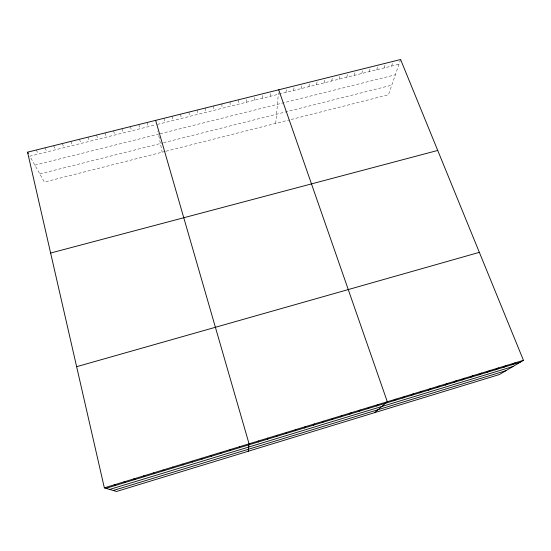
<?xml version="1.0" encoding="UTF-8"?>
<svg xmlns="http://www.w3.org/2000/svg" width="551" height="551" viewBox="0 0 551 551"><rect width="100%" height="100%" fill="white"/><g stroke="black" fill="none" stroke-linecap="round" stroke-linejoin="round"><path stroke-width="0.41" stroke-dasharray="2.75 2.07" d="M246.304 102.266L246.38 97.83M254.342 100.261L254.493 95.812M262.359 98.264L262.593 93.801M270.348 96.273L270.672 91.797M275.72 123.39L278.455 92.788M286.003 92.375L286.486 87.864M293.669 90.467L294.227 85.942M301.314 88.566L301.948 84.028M308.939 86.665L309.655 82.113M316.543 84.771L317.335 80.205M324.133 82.884L325 78.304M331.695 80.997L332.646 76.403M339.251 79.117L340.27 74.509M346.779 77.243L347.881 72.622M354.293 75.37L355.464 70.735M361.787 73.503L363.033 68.854M369.26 71.644L370.589 66.981M376.719 69.784L378.117 65.108M384.157 67.931L385.631 63.248M391.575 66.086L393.125 61.381M400.598 59.529L388.476 94.786L290.046 119.76M165.272 151.408L44.404 182.071L29.809 156.188L155.692 124.836M166.037 151.215L289.247 119.96M39.824 173.937L162.772 142.923M163.557 142.723L391.789 85.164M34.865 165.142L158.481 134.162L157.841 131.035M160.093 133.755L395.356 74.784M157.345 124.423L398.979 64.24M36.249 150.01L38.418 154.039M44.927 147.854L47 151.904M53.585 145.705L55.561 149.769M62.215 143.563L64.095 147.647M70.824 141.428L72.608 145.526M79.406 139.293L81.1 143.412M87.967 137.171L89.572 141.304M96.508 135.05L98.016 139.196M105.027 132.936L106.439 137.096M113.52 130.821L114.842 135.009M121.985 128.72L123.224 132.922M130.435 126.62L131.579 130.835M138.859 124.533L139.913 128.762M147.262 122.446L148.226 126.689M158.805 135.746L162.194 152.193M163.998 118.286L164.79 122.57M172.339 116.213L173.035 120.511M180.652 114.153L181.265 118.465M188.945 112.094L189.468 116.419M197.21 110.035L197.651 114.381M205.461 107.989L205.812 112.349M213.685 105.944L213.953 110.324M221.895 103.912L222.074 108.299M230.077 101.88L230.173 106.281M238.239 99.848L238.252 104.27"/><path stroke-width="0.83" d="M239.616 447.66L239.616 446.689M248.219 451.255L249.059 443.817L155.644 120.359M258.247 441.992L258.474 440.952M267.517 439.168L267.855 438.093M276.76 436.351L277.208 435.249M285.983 433.547L286.541 432.411M295.171 430.751L295.839 429.58M304.331 427.962L305.109 426.763M313.471 425.179L314.352 423.946M322.576 422.403L323.568 421.143M331.661 419.642L332.756 418.347M340.711 416.887L341.916 415.564M349.74 414.138L351.049 412.782M358.742 411.397L360.154 410.013M367.717 408.663L369.239 407.251M376.664 405.942L378.289 404.496M374.528 412.671L387.312 401.748L278.723 89.792M394.179 400.611L396.004 399.103M402.747 398.001L404.668 396.465M411.294 395.398L413.312 393.841M419.814 392.808L421.928 391.217M428.306 390.218L430.524 388.6M436.778 387.642L439.092 385.996M445.229 385.066L447.632 383.393M453.652 382.504L456.152 380.803M462.055 379.949L464.651 378.22M470.43 377.394L473.123 375.637M478.785 374.852L481.567 373.068M487.118 372.318L489.991 370.506M495.425 369.79L498.393 367.951M503.71 367.262L506.768 365.403M511.969 364.748L515.123 362.861M523.45 360.326L499.406 374.535L116.536 491.471L104.353 487.849L27.55 152.172L400.598 59.529L523.45 360.326L104.353 487.849M113.244 490.493L505.921 370.685M105.999 488.338L520.206 362.241M109.67 489.433L512.981 366.511M76.63 366.69L479.349 252.344M50.623 253.033L437.735 150.444M114.209 484.846L115.738 485.376M124.037 481.856L125.442 482.421M133.831 478.874L135.112 479.473M143.597 475.906L144.761 476.539M153.33 472.944L154.376 473.612M163.034 469.989L163.964 470.692M172.711 467.048L173.517 467.785M182.36 464.114L183.049 464.886M191.975 461.187L192.547 461.993M27.55 152.172L28.301 153.509M201.563 458.267L202.017 459.107M211.116 455.36L211.46 456.235M220.648 452.461L220.875 453.37M230.146 449.568L230.256 450.511"/></g></svg>
